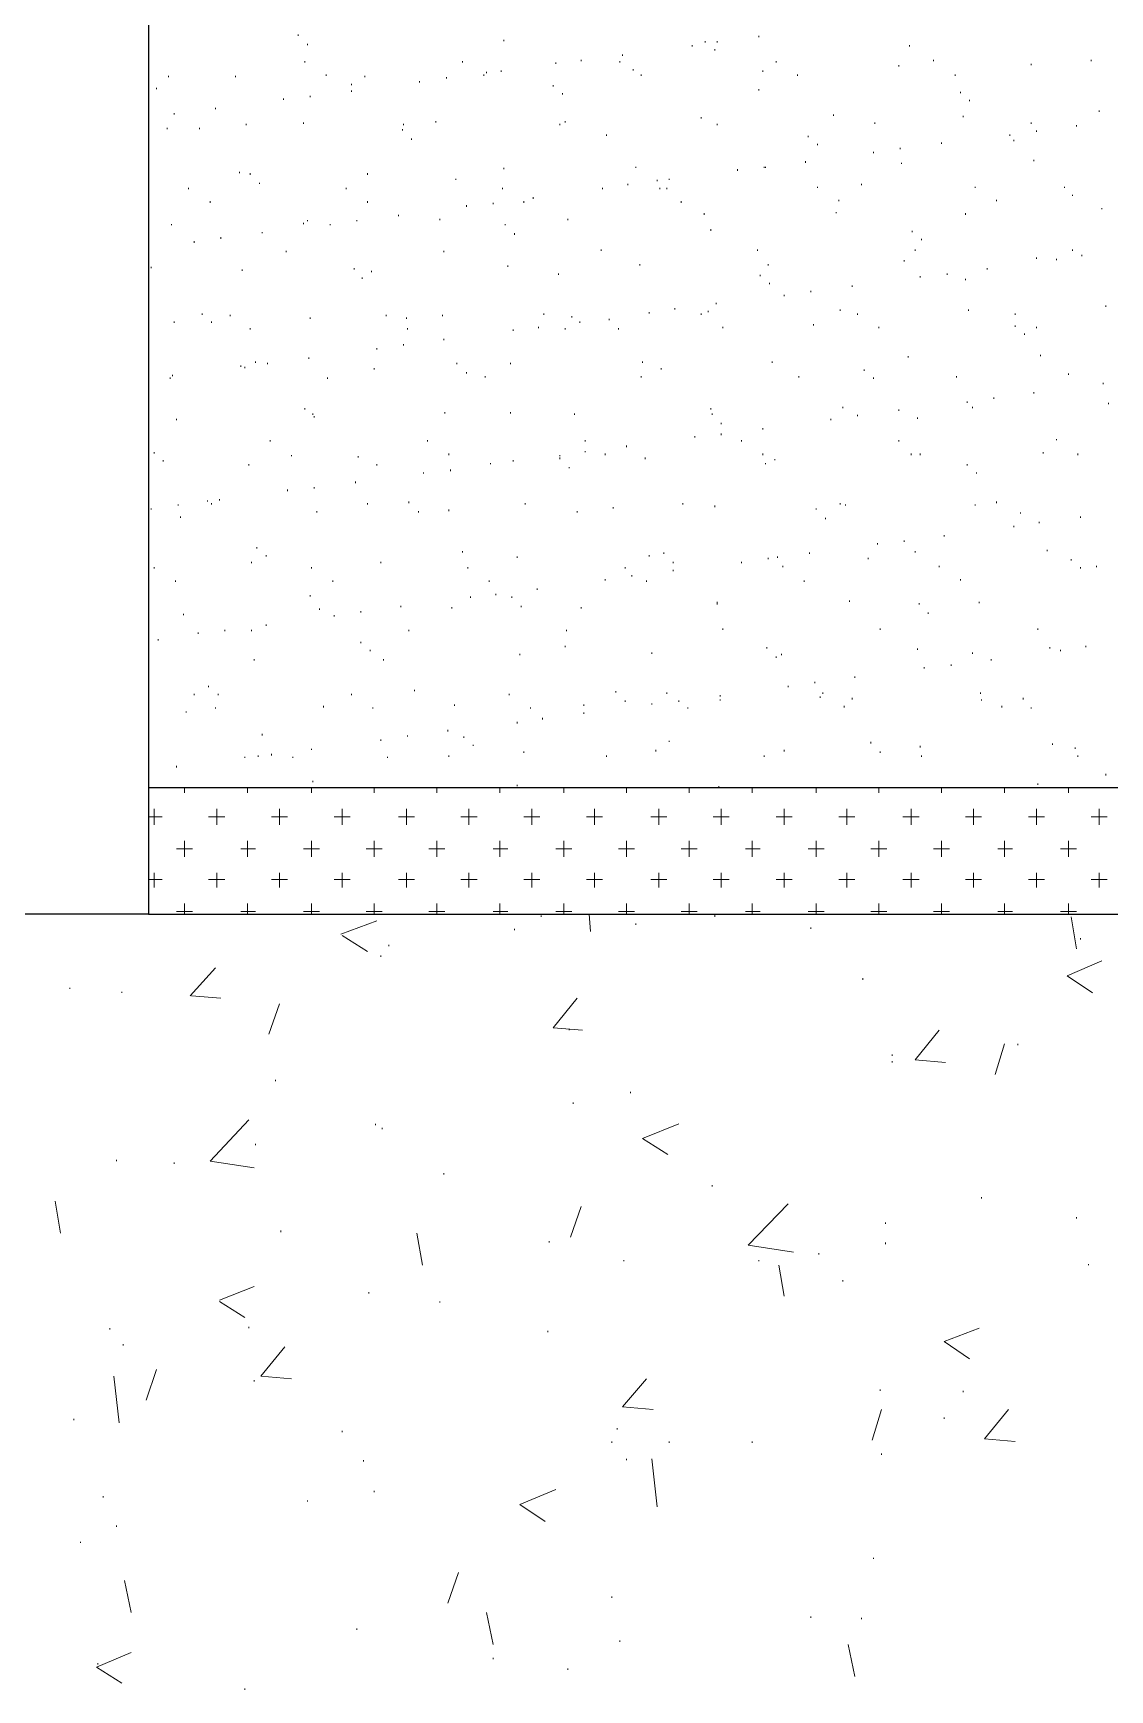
# Model space of a CAD drawing. Header units: millimetres. Extents: x 0.3 to 47.5, y 0.1 to 28.
# Drawn here: x 16.096 to 16.768, y 2.345 to 3.379 of the extents above; entities that cross this region are included whole.
import ezdxf

# ---------------------------------------------------------------- set-up
doc = ezdxf.new("R2010")
doc.units = ezdxf.units.MM
doc.layers.add('PDF _Geometria', color=7, linetype='Continuous')

msp = doc.modelspace()

# ---------------------------------------------------------------- linework, layer by layer
at = {"layer": 'PDF _Geometria', "lineweight": 25}
for points in [[(14.7325, 4.8766), (15.9325, 4.8766), (16.1683, 4.7407), (16.1683, 2.8291), (19.4575, 2.8291)], [(16.1683, 2.8291), (15.5383, 2.8291), (15.5383, 4.2466), (14.7325, 4.2466)], [(16.1683, 2.9082), (19.4575, 2.9082)]]:
    msp.add_lwpolyline(points, dxfattribs=at)
at = {"layer": 'PDF _Geometria', "lineweight": 9}
for points in [[(16.2617, 3.3774), (16.2617, 3.3782)], [(16.2675, 3.3716), (16.2675, 3.3724)], [(16.39, 3.3741), (16.39, 3.3749)], [(16.5075, 3.3707), (16.5075, 3.3716)], [(16.5158, 3.3732), (16.5158, 3.3741)], [(16.5233, 3.3732), (16.5233, 3.3741)], [(16.5492, 3.3766), (16.5492, 3.3774)], [(16.6433, 3.3707), (16.6433, 3.3716)], [(16.2658, 3.3607), (16.2658, 3.3616)], [(16.3642, 3.3607), (16.3642, 3.3616)], [(16.4383, 3.3616), (16.4383, 3.3624)], [(16.4625, 3.3607), (16.4625, 3.3616)], [(16.4642, 3.3649), (16.4642, 3.3657)], [(16.5217, 3.3682), (16.5217, 3.3691)], [(16.56, 3.3607), (16.56, 3.3616)], [(16.6583, 3.3616), (16.6583, 3.3624)], [(16.7567, 3.3616), (16.7567, 3.3624)], [(16.1808, 3.3516), (16.1808, 3.3524)], [(16.2225, 3.3516), (16.2225, 3.3524)], [(16.2792, 3.3524), (16.2792, 3.3532)], [(16.3033, 3.3516), (16.3033, 3.3524)], [(16.3542, 3.3507), (16.3542, 3.3516)], [(16.3775, 3.3524), (16.3775, 3.3532)], [(16.3792, 3.3541), (16.3792, 3.3549)], [(16.3883, 3.3549), (16.3883, 3.3557)], [(16.4225, 3.3599), (16.4225, 3.3607)], [(16.4708, 3.3557), (16.4708, 3.3566)], [(16.4758, 3.3524), (16.4758, 3.3532)], [(16.5517, 3.3549), (16.5517, 3.3557)], [(16.5733, 3.3524), (16.5733, 3.3532)], [(16.6367, 3.3582), (16.6367, 3.3591)], [(16.6717, 3.3524), (16.6717, 3.3532)], [(16.7192, 3.3591), (16.7192, 3.3599)], [(16.1733, 3.3441), (16.1733, 3.3449)], [(16.295, 3.3466), (16.295, 3.3474)], [(16.295, 3.3424), (16.295, 3.3432)], [(16.3375, 3.3482), (16.3375, 3.3491)], [(16.4208, 3.3457), (16.4208, 3.3466)], [(16.4267, 3.3407), (16.4267, 3.3416)], [(16.5492, 3.3432), (16.5492, 3.3441)], [(16.675, 3.3416), (16.675, 3.3424)], [(16.21, 3.3316), (16.21, 3.3324)], [(16.2525, 3.3374), (16.2525, 3.3382)], [(16.2692, 3.3391), (16.2692, 3.3399)], [(16.6808, 3.3366), (16.6808, 3.3374)], [(16.7617, 3.3299), (16.7617, 3.3307)], [(16.18, 3.3191), (16.18, 3.3199)], [(16.1842, 3.3282), (16.1842, 3.3291)], [(16.2, 3.3191), (16.2, 3.3199)], [(16.2292, 3.3216), (16.2292, 3.3224)], [(16.265, 3.3224), (16.265, 3.3232)], [(16.3275, 3.3216), (16.3275, 3.3224)], [(16.3475, 3.3232), (16.3475, 3.3241)], [(16.425, 3.3216), (16.425, 3.3224)], [(16.4283, 3.3232), (16.4283, 3.3241)], [(16.5133, 3.3257), (16.5133, 3.3266)], [(16.5233, 3.3216), (16.5233, 3.3224)], [(16.5958, 3.3274), (16.5958, 3.3282)], [(16.6217, 3.3224), (16.6217, 3.3232)], [(16.6767, 3.3266), (16.6767, 3.3274)], [(16.7192, 3.3224), (16.7192, 3.3232)], [(16.7475, 3.3207), (16.7475, 3.3216)], [(16.3267, 3.3182), (16.3267, 3.3191)], [(16.3325, 3.3124), (16.3325, 3.3132)], [(16.4542, 3.3149), (16.4542, 3.3157)], [(16.58, 3.3141), (16.58, 3.3149)], [(16.5858, 3.3091), (16.5858, 3.3099)], [(16.6633, 3.3099), (16.6633, 3.3107)], [(16.7058, 3.3149), (16.7058, 3.3157)], [(16.7083, 3.3116), (16.7083, 3.3124)], [(16.7225, 3.3174), (16.7225, 3.3182)], [(16.5783, 3.2982), (16.5783, 3.2991)], [(16.6208, 3.3041), (16.6208, 3.3049)], [(16.6375, 3.3066), (16.6375, 3.3074)], [(16.7208, 3.2991), (16.7208, 3.2999)], [(16.225, 3.2916), (16.225, 3.2924)], [(16.2317, 3.2907), (16.2317, 3.2916)], [(16.305, 3.2907), (16.305, 3.2916)], [(16.39, 3.2941), (16.39, 3.2949)], [(16.4725, 3.2949), (16.4725, 3.2957)], [(16.5358, 3.2932), (16.5358, 3.2941)], [(16.5525, 3.2949), (16.5525, 3.2957)], [(16.5533, 3.2949), (16.5533, 3.2957)], [(16.6383, 3.2974), (16.6383, 3.2982)], [(16.1933, 3.2816), (16.1933, 3.2824)], [(16.2375, 3.2849), (16.2375, 3.2857)], [(16.2917, 3.2816), (16.2917, 3.2824)], [(16.36, 3.2874), (16.36, 3.2882)], [(16.3892, 3.2816), (16.3892, 3.2824)], [(16.4517, 3.2816), (16.4517, 3.2824)], [(16.4675, 3.2841), (16.4675, 3.2849)], [(16.4858, 3.2866), (16.4858, 3.2874)], [(16.4875, 3.2816), (16.4875, 3.2824)], [(16.4917, 3.2816), (16.4917, 3.2824)], [(16.4933, 3.2874), (16.4933, 3.2882)], [(16.5858, 3.2824), (16.5858, 3.2832)], [(16.6133, 3.2841), (16.6133, 3.2849)], [(16.6842, 3.2824), (16.6842, 3.2832)], [(16.74, 3.2824), (16.74, 3.2832)], [(16.2067, 3.2732), (16.2067, 3.2741)], [(16.305, 3.2732), (16.305, 3.2741)], [(16.3667, 3.2707), (16.3667, 3.2716)], [(16.3833, 3.2724), (16.3833, 3.2732)], [(16.4025, 3.2732), (16.4025, 3.2741)], [(16.4083, 3.2757), (16.4083, 3.2766)], [(16.5008, 3.2732), (16.5008, 3.2741)], [(16.5992, 3.2741), (16.5992, 3.2749)], [(16.6975, 3.2741), (16.6975, 3.2749)], [(16.745, 3.2774), (16.745, 3.2782)], [(16.7633, 3.2691), (16.7633, 3.2699)], [(16.1825, 3.2591), (16.1825, 3.2599)], [(16.265, 3.2599), (16.265, 3.2607)], [(16.2675, 3.2616), (16.2675, 3.2624)], [(16.2817, 3.2591), (16.2817, 3.2599)], [(16.2983, 3.2616), (16.2983, 3.2624)], [(16.3242, 3.2649), (16.3242, 3.2657)], [(16.35, 3.2624), (16.35, 3.2632)], [(16.3908, 3.2591), (16.3908, 3.2599)], [(16.43, 3.2624), (16.43, 3.2632)], [(16.515, 3.2657), (16.515, 3.2666)], [(16.5975, 3.2666), (16.5975, 3.2674)], [(16.6783, 3.2657), (16.6783, 3.2666)], [(16.1967, 3.2482), (16.1967, 3.2491)], [(16.2133, 3.2507), (16.2133, 3.2516)], [(16.2392, 3.2541), (16.2392, 3.2549)], [(16.3967, 3.2532), (16.3967, 3.2541)], [(16.5192, 3.2557), (16.5192, 3.2566)], [(16.645, 3.2549), (16.645, 3.2557)], [(16.6508, 3.2499), (16.6508, 3.2507)], [(16.2542, 3.2424), (16.2542, 3.2432)], [(16.3525, 3.2424), (16.3525, 3.2432)], [(16.4508, 3.2432), (16.4508, 3.2441)], [(16.5483, 3.2432), (16.5483, 3.2441)], [(16.64, 3.2366), (16.64, 3.2374)], [(16.6467, 3.2432), (16.6467, 3.2441)], [(16.7225, 3.2382), (16.7225, 3.2391)], [(16.735, 3.2374), (16.735, 3.2382)], [(16.745, 3.2432), (16.745, 3.2441)], [(16.7508, 3.2399), (16.7508, 3.2407)], [(16.17, 3.2324), (16.17, 3.2332)], [(16.2267, 3.2307), (16.2267, 3.2316)], [(16.2967, 3.2316), (16.2967, 3.2324)], [(16.3075, 3.2299), (16.3075, 3.2307)], [(16.3925, 3.2332), (16.3925, 3.2341)], [(16.4242, 3.2282), (16.4242, 3.2291)], [(16.475, 3.2341), (16.475, 3.2349)], [(16.55, 3.2274), (16.55, 3.2282)], [(16.555, 3.2341), (16.555, 3.2349)], [(16.65, 3.2266), (16.65, 3.2274)], [(16.6667, 3.2282), (16.6667, 3.2291)], [(16.6917, 3.2316), (16.6917, 3.2324)], [(16.3017, 3.2257), (16.3017, 3.2266)], [(16.5558, 3.2224), (16.5558, 3.2232)], [(16.5817, 3.2174), (16.5817, 3.2182)], [(16.6075, 3.2207), (16.6075, 3.2216)], [(16.6783, 3.2249), (16.6783, 3.2257)], [(16.4967, 3.2066), (16.4967, 3.2074)], [(16.5225, 3.2099), (16.5225, 3.2107)], [(16.565, 3.2149), (16.565, 3.2157)], [(16.6, 3.2057), (16.6, 3.2066)], [(16.68, 3.2057), (16.68, 3.2066)], [(16.7658, 3.2082), (16.7658, 3.2091)], [(16.1842, 3.1982), (16.1842, 3.1991)], [(16.2017, 3.2032), (16.2017, 3.2041)], [(16.2075, 3.1982), (16.2075, 3.1991)], [(16.2192, 3.2024), (16.2192, 3.2032)], [(16.2692, 3.2007), (16.2692, 3.2016)], [(16.3167, 3.2024), (16.3167, 3.2032)], [(16.3292, 3.2007), (16.3292, 3.2016)], [(16.3517, 3.2024), (16.3517, 3.2032)], [(16.4117, 3.1949), (16.4117, 3.1957)], [(16.415, 3.2032), (16.415, 3.2041)], [(16.4325, 3.2016), (16.4325, 3.2024)], [(16.4375, 3.1982), (16.4375, 3.1991)], [(16.4558, 3.1999), (16.4558, 3.2007)], [(16.4808, 3.2041), (16.4808, 3.2049)], [(16.5133, 3.2032), (16.5133, 3.2041)], [(16.5175, 3.2049), (16.5175, 3.2057)], [(16.5267, 3.1949), (16.5267, 3.1957)], [(16.5833, 3.1966), (16.5833, 3.1974)], [(16.6108, 3.2032), (16.6108, 3.2041)], [(16.6242, 3.1949), (16.6242, 3.1957)], [(16.7092, 3.2032), (16.7092, 3.2041)], [(16.7092, 3.1957), (16.7092, 3.1966)], [(16.7225, 3.1949), (16.7225, 3.1957)], [(16.2317, 3.1941), (16.2317, 3.1949)], [(16.33, 3.1941), (16.33, 3.1949)], [(16.3525, 3.1874), (16.3525, 3.1882)], [(16.3958, 3.1932), (16.3958, 3.1941)], [(16.4283, 3.1941), (16.4283, 3.1949)], [(16.4617, 3.1941), (16.4617, 3.1949)], [(16.715, 3.1907), (16.715, 3.1916)], [(16.2683, 3.1757), (16.2683, 3.1766)], [(16.3108, 3.1816), (16.3108, 3.1824)], [(16.3275, 3.1841), (16.3275, 3.1849)], [(16.6425, 3.1766), (16.6425, 3.1774)], [(16.725, 3.1774), (16.725, 3.1782)], [(16.1833, 3.1649), (16.1833, 3.1657)], [(16.2258, 3.1707), (16.2258, 3.1716)], [(16.2283, 3.1699), (16.2283, 3.1707)], [(16.235, 3.1732), (16.235, 3.1741)], [(16.2425, 3.1724), (16.2425, 3.1732)], [(16.3092, 3.1691), (16.3092, 3.1699)], [(16.3608, 3.1724), (16.3608, 3.1732)], [(16.3667, 3.1666), (16.3667, 3.1674)], [(16.3783, 3.1641), (16.3783, 3.1649)], [(16.3942, 3.1724), (16.3942, 3.1732)], [(16.4758, 3.1641), (16.4758, 3.1649)], [(16.4767, 3.1732), (16.4767, 3.1741)], [(16.4883, 3.1691), (16.4883, 3.1699)], [(16.5575, 3.1732), (16.5575, 3.1741)], [(16.5742, 3.1641), (16.5742, 3.1649)], [(16.615, 3.1682), (16.615, 3.1691)], [(16.6725, 3.1641), (16.6725, 3.1649)], [(16.7425, 3.1657), (16.7425, 3.1666)], [(16.1817, 3.1632), (16.1817, 3.1641)], [(16.28, 3.1632), (16.28, 3.1641)], [(16.6208, 3.1632), (16.6208, 3.1641)], [(16.7208, 3.1541), (16.7208, 3.1549)], [(16.7642, 3.1599), (16.7642, 3.1607)], [(16.2658, 3.1441), (16.2658, 3.1449)], [(16.5192, 3.1441), (16.5192, 3.1449)], [(16.6017, 3.1449), (16.6017, 3.1457)], [(16.6367, 3.1432), (16.6367, 3.1441)], [(16.6792, 3.1482), (16.6792, 3.1491)], [(16.6825, 3.1449), (16.6825, 3.1457)], [(16.6958, 3.1507), (16.6958, 3.1516)], [(16.7675, 3.1474), (16.7675, 3.1482)], [(16.1858, 3.1374), (16.1858, 3.1382)], [(16.2708, 3.1407), (16.2708, 3.1416)], [(16.2717, 3.1391), (16.2717, 3.1399)], [(16.3533, 3.1416), (16.3533, 3.1424)], [(16.3942, 3.1416), (16.3942, 3.1424)], [(16.4342, 3.1407), (16.4342, 3.1416)], [(16.52, 3.1407), (16.52, 3.1416)], [(16.5258, 3.1349), (16.5258, 3.1357)], [(16.5942, 3.1374), (16.5942, 3.1382)], [(16.6108, 3.1399), (16.6108, 3.1407)], [(16.6483, 3.1382), (16.6483, 3.1391)], [(16.2442, 3.1241), (16.2442, 3.1249)], [(16.3425, 3.1241), (16.3425, 3.1249)], [(16.4408, 3.1241), (16.4408, 3.1249)], [(16.5092, 3.1266), (16.5092, 3.1274)], [(16.5258, 3.1282), (16.5258, 3.1291)], [(16.5383, 3.1241), (16.5383, 3.1249)], [(16.5517, 3.1316), (16.5517, 3.1324)], [(16.6367, 3.1241), (16.6367, 3.1249)], [(16.735, 3.1249), (16.735, 3.1257)], [(16.1717, 3.1166), (16.1717, 3.1174)], [(16.2575, 3.1149), (16.2575, 3.1157)], [(16.2992, 3.1141), (16.2992, 3.1149)], [(16.3558, 3.1157), (16.3558, 3.1166)], [(16.425, 3.1149), (16.425, 3.1157)], [(16.425, 3.1132), (16.425, 3.1141)], [(16.4408, 3.1174), (16.4408, 3.1182)], [(16.4533, 3.1157), (16.4533, 3.1166)], [(16.4667, 3.1207), (16.4667, 3.1216)], [(16.4783, 3.1132), (16.4783, 3.1141)], [(16.5517, 3.1157), (16.5517, 3.1166)], [(16.5592, 3.1124), (16.5592, 3.1132)], [(16.6442, 3.1157), (16.6442, 3.1166)], [(16.65, 3.1157), (16.65, 3.1166)], [(16.7267, 3.1166), (16.7267, 3.1174)], [(16.7483, 3.1157), (16.7483, 3.1166)], [(16.1775, 3.1116), (16.1775, 3.1124)], [(16.2308, 3.1091), (16.2308, 3.1099)], [(16.3108, 3.1091), (16.3108, 3.1099)], [(16.34, 3.1041), (16.34, 3.1049)], [(16.3567, 3.1057), (16.3567, 3.1066)], [(16.3817, 3.1099), (16.3817, 3.1107)], [(16.3958, 3.1116), (16.3958, 3.1124)], [(16.4308, 3.1074), (16.4308, 3.1082)], [(16.5533, 3.1099), (16.5533, 3.1107)], [(16.6792, 3.1091), (16.6792, 3.1099)], [(16.685, 3.1041), (16.685, 3.1049)], [(16.255, 3.0932), (16.255, 3.0941)], [(16.2717, 3.0949), (16.2717, 3.0957)], [(16.2975, 3.0982), (16.2975, 3.0991)], [(16.17, 3.0816), (16.17, 3.0824)], [(16.1867, 3.0841), (16.1867, 3.0849)], [(16.205, 3.0866), (16.205, 3.0874)], [(16.2075, 3.0849), (16.2075, 3.0857)], [(16.2125, 3.0874), (16.2125, 3.0882)], [(16.305, 3.0849), (16.305, 3.0857)], [(16.3308, 3.0857), (16.3308, 3.0866)], [(16.4033, 3.0849), (16.4033, 3.0857)], [(16.4583, 3.0824), (16.4583, 3.0832)], [(16.5017, 3.0849), (16.5017, 3.0857)], [(16.5217, 3.0832), (16.5217, 3.0841)], [(16.585, 3.0816), (16.585, 3.0824)], [(16.6, 3.0849), (16.6, 3.0857)], [(16.6033, 3.0841), (16.6033, 3.0849)], [(16.6842, 3.0841), (16.6842, 3.0849)], [(16.6975, 3.0857), (16.6975, 3.0866)], [(16.1883, 3.0766), (16.1883, 3.0774)], [(16.2733, 3.0799), (16.2733, 3.0807)], [(16.3367, 3.0799), (16.3367, 3.0807)], [(16.3558, 3.0807), (16.3558, 3.0816)], [(16.4358, 3.0799), (16.4358, 3.0807)], [(16.5908, 3.0757), (16.5908, 3.0766)], [(16.7083, 3.0707), (16.7083, 3.0716)], [(16.7125, 3.0791), (16.7125, 3.0799)], [(16.7242, 3.0732), (16.7242, 3.0741)], [(16.75, 3.0766), (16.75, 3.0774)], [(16.64, 3.0616), (16.64, 3.0624)], [(16.665, 3.0649), (16.665, 3.0657)], [(16.2358, 3.0574), (16.2358, 3.0582)], [(16.2417, 3.0524), (16.2417, 3.0532)], [(16.3642, 3.0549), (16.3642, 3.0557)], [(16.3983, 3.0516), (16.3983, 3.0524)], [(16.4808, 3.0524), (16.4808, 3.0532)], [(16.49, 3.0541), (16.49, 3.0549)], [(16.555, 3.0507), (16.555, 3.0516)], [(16.5608, 3.0516), (16.5608, 3.0524)], [(16.5808, 3.0541), (16.5808, 3.0549)], [(16.6175, 3.0507), (16.6175, 3.0516)], [(16.6233, 3.0599), (16.6233, 3.0607)], [(16.6467, 3.0549), (16.6467, 3.0557)], [(16.7292, 3.0557), (16.7292, 3.0566)], [(16.1717, 3.0449), (16.1717, 3.0457)], [(16.2325, 3.0482), (16.2325, 3.0491)], [(16.27, 3.0449), (16.27, 3.0457)], [(16.3133, 3.0482), (16.3133, 3.0491)], [(16.3675, 3.0449), (16.3675, 3.0457)], [(16.4658, 3.0449), (16.4658, 3.0457)], [(16.47, 3.0399), (16.47, 3.0407)], [(16.4958, 3.0482), (16.4958, 3.0491)], [(16.4958, 3.0432), (16.4958, 3.0441)], [(16.5383, 3.0482), (16.5383, 3.0491)], [(16.5642, 3.0457), (16.5642, 3.0466)], [(16.6617, 3.0457), (16.6617, 3.0466)], [(16.7442, 3.0499), (16.7442, 3.0507)], [(16.75, 3.0449), (16.75, 3.0457)], [(16.76, 3.0457), (16.76, 3.0466)], [(16.185, 3.0366), (16.185, 3.0374)], [(16.2833, 3.0366), (16.2833, 3.0374)], [(16.3808, 3.0366), (16.3808, 3.0374)], [(16.4108, 3.0316), (16.4108, 3.0324)], [(16.4533, 3.0374), (16.4533, 3.0382)], [(16.4792, 3.0366), (16.4792, 3.0374)], [(16.5775, 3.0366), (16.5775, 3.0374)], [(16.675, 3.0374), (16.675, 3.0382)], [(16.2692, 3.0274), (16.2692, 3.0282)], [(16.275, 3.0191), (16.275, 3.0199)], [(16.3258, 3.0207), (16.3258, 3.0216)], [(16.3575, 3.0199), (16.3575, 3.0207)], [(16.3692, 3.0266), (16.3692, 3.0274)], [(16.385, 3.0282), (16.385, 3.0291)], [(16.395, 3.0266), (16.395, 3.0274)], [(16.4008, 3.0207), (16.4008, 3.0216)], [(16.4383, 3.0199), (16.4383, 3.0207)], [(16.5233, 3.0224), (16.5233, 3.0232), (16.5233, 3.0241)], [(16.6058, 3.0241), (16.6058, 3.0249)], [(16.6492, 3.0224), (16.6492, 3.0232)], [(16.6867, 3.0232), (16.6867, 3.0241)], [(16.19, 3.0157), (16.19, 3.0166)], [(16.2417, 3.0091), (16.2417, 3.0099)], [(16.2842, 3.0149), (16.2842, 3.0157)], [(16.3008, 3.0174), (16.3008, 3.0182)], [(16.655, 3.0166), (16.655, 3.0174)], [(16.1742, 2.9999), (16.1742, 3.0007)], [(16.1992, 3.0041), (16.1992, 3.0049)], [(16.2158, 3.0057), (16.2158, 3.0066)], [(16.2325, 3.0057), (16.2325, 3.0066)], [(16.3308, 3.0057), (16.3308, 3.0066)], [(16.4292, 3.0057), (16.4292, 3.0066)], [(16.5267, 3.0066), (16.5267, 3.0074)], [(16.625, 3.0066), (16.625, 3.0074)], [(16.7233, 3.0066), (16.7233, 3.0074)], [(16.3008, 2.9982), (16.3008, 2.9991)], [(16.3067, 2.9932), (16.3067, 2.9941)], [(16.4, 2.9907), (16.4, 2.9916)], [(16.4283, 2.9957), (16.4283, 2.9966)], [(16.4825, 2.9916), (16.4825, 2.9924)], [(16.5542, 2.9949), (16.5542, 2.9957)], [(16.56, 2.9891), (16.56, 2.9899)], [(16.5633, 2.9907), (16.5633, 2.9916)], [(16.6483, 2.9941), (16.6483, 2.9949)], [(16.6825, 2.9916), (16.6825, 2.9924)], [(16.7308, 2.9949), (16.7308, 2.9957)], [(16.7375, 2.9932), (16.7375, 2.9941)], [(16.7533, 2.9957), (16.7533, 2.9966)], [(16.2342, 2.9874), (16.2342, 2.9882)], [(16.315, 2.9874), (16.315, 2.9882)], [(16.6525, 2.9824), (16.6525, 2.9832)], [(16.6692, 2.9841), (16.6692, 2.9849)], [(16.6942, 2.9874), (16.6942, 2.9882)], [(16.2058, 2.9707), (16.2058, 2.9716)], [(16.3342, 2.9682), (16.3342, 2.9691)], [(16.46, 2.9674), (16.46, 2.9682)], [(16.5675, 2.9707), (16.5675, 2.9716)], [(16.5842, 2.9732), (16.5842, 2.9741)], [(16.6092, 2.9766), (16.6092, 2.9774)], [(16.1967, 2.9657), (16.1967, 2.9666)], [(16.21, 2.9574), (16.21, 2.9582)], [(16.2117, 2.9657), (16.2117, 2.9666)], [(16.2775, 2.9582), (16.2775, 2.9591)], [(16.295, 2.9657), (16.295, 2.9666)], [(16.3083, 2.9574), (16.3083, 2.9582)], [(16.3592, 2.9591), (16.3592, 2.9599)], [(16.3933, 2.9657), (16.3933, 2.9666)], [(16.4067, 2.9574), (16.4067, 2.9582)], [(16.44, 2.9591), (16.44, 2.9599)], [(16.4658, 2.9616), (16.4658, 2.9624)], [(16.4825, 2.9599), (16.4825, 2.9607)], [(16.4917, 2.9666), (16.4917, 2.9674)], [(16.4992, 2.9616), (16.4992, 2.9624)], [(16.505, 2.9574), (16.505, 2.9582)], [(16.525, 2.9649), (16.525, 2.9657)], [(16.525, 2.9624), (16.525, 2.9632)], [(16.5875, 2.9641), (16.5875, 2.9649)], [(16.5892, 2.9666), (16.5892, 2.9674)], [(16.6025, 2.9582), (16.6025, 2.9591)], [(16.6075, 2.9632), (16.6075, 2.9641)], [(16.6875, 2.9666), (16.6875, 2.9674)], [(16.6883, 2.9624), (16.6883, 2.9632)], [(16.7008, 2.9582), (16.7008, 2.9591)], [(16.7142, 2.9632), (16.7142, 2.9641)], [(16.7192, 2.9574), (16.7192, 2.9582)], [(16.1917, 2.9549), (16.1917, 2.9557)], [(16.3983, 2.9482), (16.3983, 2.9491)], [(16.4142, 2.9507), (16.4142, 2.9516)], [(16.44, 2.9541), (16.44, 2.9549)], [(16.2392, 2.9407), (16.2392, 2.9416)], [(16.3133, 2.9374), (16.3133, 2.9382)], [(16.33, 2.9399), (16.33, 2.9407)], [(16.355, 2.9432), (16.355, 2.9441)], [(16.365, 2.9391), (16.365, 2.9399)], [(16.4933, 2.9366), (16.4933, 2.9374)], [(16.2283, 2.9266), (16.2283, 2.9274)], [(16.2367, 2.9274), (16.2367, 2.9282)], [(16.245, 2.9282), (16.245, 2.9291)], [(16.2583, 2.9266), (16.2583, 2.9274)], [(16.27, 2.9316), (16.27, 2.9324)], [(16.3175, 2.9266), (16.3175, 2.9274)], [(16.3558, 2.9274), (16.3558, 2.9282)], [(16.3708, 2.9341), (16.3708, 2.9349)], [(16.4025, 2.9299), (16.4025, 2.9307)], [(16.4542, 2.9274), (16.4542, 2.9282)], [(16.485, 2.9307), (16.485, 2.9316)], [(16.5525, 2.9274), (16.5525, 2.9282)], [(16.565, 2.9307), (16.565, 2.9316)], [(16.6192, 2.9357), (16.6192, 2.9366)], [(16.625, 2.9299), (16.625, 2.9307)], [(16.65, 2.9332), (16.65, 2.9341)], [(16.6508, 2.9274), (16.6508, 2.9282)], [(16.7325, 2.9349), (16.7325, 2.9357)], [(16.7467, 2.9324), (16.7467, 2.9332)], [(16.7483, 2.9274), (16.7483, 2.9282)], [(16.1858, 2.9207), (16.1858, 2.9216)], [(16.7658, 2.9157), (16.7658, 2.9166)], [(16.1908, 2.9049), (16.1908, 2.9082)], [(16.23, 2.9049), (16.23, 2.9082)], [(16.27, 2.9049), (16.27, 2.9082)], [(16.2708, 2.9116), (16.2708, 2.9124)], [(16.3092, 2.9049), (16.3092, 2.9082)], [(16.3483, 2.9049), (16.3483, 2.9082)], [(16.3875, 2.9049), (16.3875, 2.9082)], [(16.3983, 2.9091), (16.3983, 2.9099)], [(16.4275, 2.9049), (16.4275, 2.9082)], [(16.4667, 2.9049), (16.4667, 2.9082)], [(16.5058, 2.9049), (16.5058, 2.9082)], [(16.5242, 2.9082), (16.5242, 2.9091)], [(16.545, 2.9049), (16.545, 2.9082)], [(16.585, 2.9049), (16.585, 2.9082)], [(16.6242, 2.9049), (16.6242, 2.9082)], [(16.6633, 2.9049), (16.6633, 2.9082)], [(16.7025, 2.9049), (16.7025, 2.9082)], [(16.7233, 2.9099), (16.7233, 2.9107)], [(16.7425, 2.9049), (16.7425, 2.9082)], [(16.1683, 2.8899), (16.1767, 2.8899)], [(16.1717, 2.8849), (16.1717, 2.8949)], [(16.2058, 2.8899), (16.2158, 2.8899)], [(16.2108, 2.8849), (16.2108, 2.8949)], [(16.245, 2.8899), (16.255, 2.8899)], [(16.25, 2.8849), (16.25, 2.8949)], [(16.2842, 2.8899), (16.2942, 2.8899)], [(16.2892, 2.8849), (16.2892, 2.8949)], [(16.3242, 2.8899), (16.3342, 2.8899)], [(16.3292, 2.8849), (16.3292, 2.8949)], [(16.3633, 2.8899), (16.3733, 2.8899)], [(16.3683, 2.8849), (16.3683, 2.8949)], [(16.4025, 2.8899), (16.4125, 2.8899)], [(16.4075, 2.8849), (16.4075, 2.8949)], [(16.4417, 2.8899), (16.4517, 2.8899)], [(16.4467, 2.8849), (16.4467, 2.8949)], [(16.4817, 2.8899), (16.4917, 2.8899)], [(16.4867, 2.8849), (16.4867, 2.8949)], [(16.5208, 2.8899), (16.5308, 2.8899)], [(16.5258, 2.8849), (16.5258, 2.8949)], [(16.56, 2.8899), (16.57, 2.8899)], [(16.565, 2.8849), (16.565, 2.8949)], [(16.5992, 2.8899), (16.6092, 2.8899)], [(16.6042, 2.8849), (16.6042, 2.8949)], [(16.6392, 2.8899), (16.6492, 2.8899)], [(16.6442, 2.8849), (16.6442, 2.8949)], [(16.6783, 2.8899), (16.6883, 2.8899)], [(16.6833, 2.8849), (16.6833, 2.8949)], [(16.7175, 2.8899), (16.7275, 2.8899)], [(16.7225, 2.8849), (16.7225, 2.8949)], [(16.7567, 2.8899), (16.7667, 2.8899)], [(16.7617, 2.8849), (16.7617, 2.8949)], [(16.1858, 2.8699), (16.1958, 2.8699)], [(16.1908, 2.8649), (16.1908, 2.8749)], [(16.2258, 2.8699), (16.235, 2.8699)], [(16.23, 2.8649), (16.23, 2.8749)], [(16.265, 2.8699), (16.275, 2.8699)], [(16.27, 2.8649), (16.27, 2.8749)], [(16.3042, 2.8699), (16.3142, 2.8699)], [(16.3092, 2.8649), (16.3092, 2.8749)], [(16.3433, 2.8699), (16.3533, 2.8699)], [(16.3483, 2.8649), (16.3483, 2.8749)], [(16.3833, 2.8699), (16.3925, 2.8699)], [(16.3875, 2.8649), (16.3875, 2.8749)], [(16.4225, 2.8699), (16.4325, 2.8699)], [(16.4275, 2.8649), (16.4275, 2.8749)], [(16.4617, 2.8699), (16.4717, 2.8699)], [(16.4667, 2.8649), (16.4667, 2.8749)], [(16.5008, 2.8699), (16.5108, 2.8699)], [(16.5058, 2.8649), (16.5058, 2.8749)], [(16.5408, 2.8699), (16.55, 2.8699)], [(16.545, 2.8649), (16.545, 2.8749)], [(16.58, 2.8699), (16.59, 2.8699)], [(16.585, 2.8649), (16.585, 2.8749)], [(16.6192, 2.8699), (16.6292, 2.8699)], [(16.6242, 2.8649), (16.6242, 2.8749)], [(16.6583, 2.8699), (16.6683, 2.8699)], [(16.6633, 2.8649), (16.6633, 2.8749)], [(16.6983, 2.8699), (16.7075, 2.8699)], [(16.7025, 2.8649), (16.7025, 2.8749)], [(16.7375, 2.8699), (16.7475, 2.8699)], [(16.7425, 2.8649), (16.7425, 2.8749)], [(16.1717, 2.8457), (16.1717, 2.8549)], [(16.2108, 2.8457), (16.2108, 2.8549)], [(16.25, 2.8457), (16.25, 2.8549)], [(16.2892, 2.8457), (16.2892, 2.8549)], [(16.3292, 2.8457), (16.3292, 2.8549)], [(16.3683, 2.8457), (16.3683, 2.8549)], [(16.4075, 2.8457), (16.4075, 2.8549)], [(16.4467, 2.8457), (16.4467, 2.8549)], [(16.4867, 2.8457), (16.4867, 2.8549)], [(16.5258, 2.8457), (16.5258, 2.8549)], [(16.565, 2.8457), (16.565, 2.8549)], [(16.6042, 2.8457), (16.6042, 2.8549)], [(16.6442, 2.8457), (16.6442, 2.8549)], [(16.6833, 2.8457), (16.6833, 2.8549)], [(16.7225, 2.8457), (16.7225, 2.8549)], [(16.7617, 2.8457), (16.7617, 2.8549)], [(16.1683, 2.8507), (16.1767, 2.8507)], [(16.2058, 2.8507), (16.2158, 2.8507)], [(16.245, 2.8507), (16.255, 2.8507)], [(16.2842, 2.8507), (16.2942, 2.8507)], [(16.3242, 2.8507), (16.3342, 2.8507)], [(16.3633, 2.8507), (16.3733, 2.8507)], [(16.4025, 2.8507), (16.4125, 2.8507)], [(16.4417, 2.8507), (16.4517, 2.8507)], [(16.4817, 2.8507), (16.4917, 2.8507)], [(16.5208, 2.8507), (16.5308, 2.8507)], [(16.56, 2.8507), (16.57, 2.8507)], [(16.5992, 2.8507), (16.6092, 2.8507)], [(16.6392, 2.8507), (16.6492, 2.8507)], [(16.6783, 2.8507), (16.6883, 2.8507)], [(16.7175, 2.8507), (16.7275, 2.8507)], [(16.7567, 2.8507), (16.7667, 2.8507)], [(16.1908, 2.8291), (16.1908, 2.8357)], [(16.23, 2.8291), (16.23, 2.8357)], [(16.27, 2.8291), (16.27, 2.8357)], [(16.3092, 2.8291), (16.3092, 2.8357)], [(16.3483, 2.8291), (16.3483, 2.8357)], [(16.3875, 2.8291), (16.3875, 2.8357)], [(16.4275, 2.8291), (16.4275, 2.8357)], [(16.4667, 2.8291), (16.4667, 2.8357)], [(16.5058, 2.8291), (16.5058, 2.8357)], [(16.545, 2.8291), (16.545, 2.8357)], [(16.585, 2.8291), (16.585, 2.8357)], [(16.6242, 2.8291), (16.6242, 2.8357)], [(16.6633, 2.8291), (16.6633, 2.8357)], [(16.7025, 2.8291), (16.7025, 2.8357)], [(16.7425, 2.8291), (16.7425, 2.8357)], [(16.1858, 2.8307), (16.1958, 2.8307)], [(16.2258, 2.8307), (16.235, 2.8307)], [(16.265, 2.8307), (16.275, 2.8307)], [(16.2883, 2.8166), (16.3108, 2.8249)], [(16.3042, 2.8307), (16.3142, 2.8307)], [(16.3433, 2.8307), (16.3533, 2.8307)], [(16.3833, 2.8307), (16.3925, 2.8307)], [(16.4133, 2.8274), (16.4133, 2.8282)], [(16.4225, 2.8307), (16.4325, 2.8307)], [(16.4442, 2.8182), (16.4433, 2.8291)], [(16.4617, 2.8307), (16.4717, 2.8307)], [(16.5008, 2.8307), (16.5108, 2.8307)], [(16.5217, 2.8274), (16.5217, 2.8291)], [(16.5408, 2.8307), (16.55, 2.8307)], [(16.58, 2.8307), (16.59, 2.8307)], [(16.6192, 2.8307), (16.6292, 2.8307)], [(16.6583, 2.8307), (16.6683, 2.8307)], [(16.6983, 2.8307), (16.7075, 2.8307)], [(16.7375, 2.8307), (16.7475, 2.8307)], [(16.7475, 2.8074), (16.7442, 2.8274)], [(16.2892, 2.8157), (16.305, 2.8057)], [(16.3967, 2.8191), (16.3967, 2.8199)], [(16.4725, 2.8224), (16.4725, 2.8232)], [(16.5817, 2.8199), (16.5817, 2.8207)], [(16.75, 2.8132), (16.75, 2.8141)], [(16.3133, 2.8024), (16.3133, 2.8032)], [(16.3183, 2.8091), (16.3183, 2.8099)], [(16.1942, 2.7782), (16.21, 2.7957)], [(16.7575, 2.7799), (16.7417, 2.7907), (16.7633, 2.7999)], [(16.1192, 2.7824), (16.1192, 2.7832)], [(16.6142, 2.7882), (16.6142, 2.7891)], [(16.1517, 2.7799), (16.1517, 2.7807)], [(16.195, 2.7782), (16.2133, 2.7766)], [(16.2433, 2.7541), (16.25, 2.7732)], [(16.4392, 2.7566), (16.4208, 2.7582), (16.4358, 2.7766)], [(16.4308, 2.7566), (16.4308, 2.7574)], [(16.6658, 2.7366), (16.6467, 2.7382), (16.6617, 2.7566)], [(16.6325, 2.7407), (16.6325, 2.7416)], [(16.6967, 2.7291), (16.7025, 2.7482)], [(16.7108, 2.7474), (16.7108, 2.7482)], [(16.6325, 2.7366), (16.6325, 2.7374)], [(16.2475, 2.7249), (16.2475, 2.7257)], [(16.4333, 2.7107), (16.4333, 2.7116)], [(16.4692, 2.7174), (16.4692, 2.7182)], [(16.2342, 2.6707), (16.2067, 2.6749), (16.2308, 2.7007)], [(16.31, 2.6974), (16.31, 2.6982)], [(16.3142, 2.6949), (16.3142, 2.6957)], [(16.4925, 2.6791), (16.4767, 2.6891), (16.4992, 2.6982)], [(16.235, 2.6849), (16.235, 2.6857)], [(16.1483, 2.6749), (16.1483, 2.6757)], [(16.1842, 2.6732), (16.1842, 2.6741)], [(16.3525, 2.6666), (16.3525, 2.6674)], [(16.52, 2.6591), (16.52, 2.6599)], [(16.1133, 2.6299), (16.11, 2.6499)], [(16.5708, 2.6182), (16.5425, 2.6224), (16.5675, 2.6482)], [(16.6883, 2.6516), (16.6883, 2.6524)], [(16.4317, 2.6274), (16.4383, 2.6466)], [(16.7475, 2.6391), (16.7475, 2.6399)], [(16.2508, 2.6307), (16.2508, 2.6316)], [(16.3392, 2.6099), (16.3358, 2.6299)], [(16.6283, 2.6357), (16.6283, 2.6366)], [(16.4183, 2.6241), (16.4183, 2.6249)], [(16.5867, 2.6166), (16.5867, 2.6174)], [(16.6283, 2.6232), (16.6283, 2.6241)], [(16.465, 2.6124), (16.465, 2.6132)], [(16.5492, 2.6124), (16.5492, 2.6132)], [(16.565, 2.5907), (16.5617, 2.6099)], [(16.755, 2.6099), (16.755, 2.6107)], [(16.2125, 2.5882), (16.2342, 2.5966)], [(16.6017, 2.5999), (16.6017, 2.6007)], [(16.2125, 2.5874), (16.2283, 2.5774)], [(16.3058, 2.5924), (16.3058, 2.5932)], [(16.35, 2.5866), (16.35, 2.5874)], [(16.1442, 2.5699), (16.1442, 2.5707)], [(16.2308, 2.5707), (16.2308, 2.5716)], [(16.4175, 2.5682), (16.4175, 2.5691)], [(16.6808, 2.5516), (16.665, 2.5624), (16.6867, 2.5707)], [(16.1525, 2.5599), (16.1525, 2.5607)], [(16.2575, 2.5391), (16.2383, 2.5407), (16.2533, 2.5591)], [(16.1667, 2.5257), (16.1733, 2.5449)], [(16.15, 2.5116), (16.1467, 2.5407)], [(16.2342, 2.5374), (16.2342, 2.5382)], [(16.4833, 2.5199), (16.4642, 2.5216), (16.4792, 2.5391)], [(16.625, 2.5316), (16.625, 2.5324)], [(16.6767, 2.5307), (16.6767, 2.5316)], [(16.1217, 2.5132), (16.1217, 2.5141)], [(16.62, 2.5007), (16.6258, 2.5199)], [(16.665, 2.5141), (16.665, 2.5149)], [(16.7092, 2.4999), (16.69, 2.5016), (16.705, 2.5199)], [(16.2892, 2.5057), (16.2892, 2.5066)], [(16.4608, 2.5074), (16.4608, 2.5082)], [(16.4575, 2.4991), (16.4575, 2.4999)], [(16.4933, 2.4991), (16.4933, 2.4999)], [(16.545, 2.4991), (16.545, 2.4999)], [(16.6258, 2.4916), (16.6258, 2.4924)], [(16.3025, 2.4874), (16.3025, 2.4882)], [(16.4667, 2.4882), (16.4667, 2.4891)], [(16.4858, 2.4591), (16.4825, 2.4891)], [(16.14, 2.4649), (16.14, 2.4657)], [(16.2675, 2.4624), (16.2675, 2.4632)], [(16.3092, 2.4682), (16.3092, 2.4691)], [(16.4158, 2.4499), (16.4, 2.4607), (16.4225, 2.4699)], [(16.1483, 2.4466), (16.1483, 2.4474)], [(16.1258, 2.4366), (16.1258, 2.4374)], [(16.6208, 2.4266), (16.6208, 2.4274)], [(16.1575, 2.3932), (16.1533, 2.4132)], [(16.355, 2.3991), (16.3617, 2.4182)], [(16.4575, 2.4024), (16.4575, 2.4032)], [(16.3833, 2.3732), (16.3792, 2.3932)], [(16.5817, 2.3899), (16.5817, 2.3907)], [(16.6133, 2.3891), (16.6133, 2.3899)], [(16.2983, 2.3824), (16.2983, 2.3832)], [(16.4625, 2.3749), (16.4625, 2.3757)], [(16.6092, 2.3532), (16.605, 2.3732)], [(16.1517, 2.3491), (16.1358, 2.3591), (16.1575, 2.3682)], [(16.1367, 2.3607), (16.1367, 2.3616)], [(16.3833, 2.3641), (16.3833, 2.3649)], [(16.43, 2.3574), (16.43, 2.3582)], [(16.2283, 2.3449), (16.2283, 2.3457)]]:
    msp.add_lwpolyline(points, dxfattribs=at)

doc.saveas('drawing.dxf')
